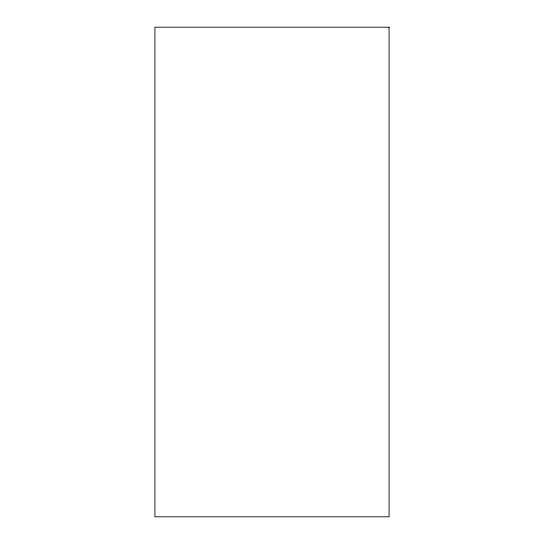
<?xml version="1.0" encoding="UTF-8"?>
<svg xmlns="http://www.w3.org/2000/svg" width="544" height="544" viewBox="0 0 544 544"><rect width="100%" height="100%" fill="white"/><g stroke="black" fill="none" stroke-linecap="round" stroke-linejoin="round"><path stroke-width="0.82" d="M389.076 27.2L154.924 27.2L154.924 516.8L389.076 516.8L389.076 27.2"/></g></svg>
